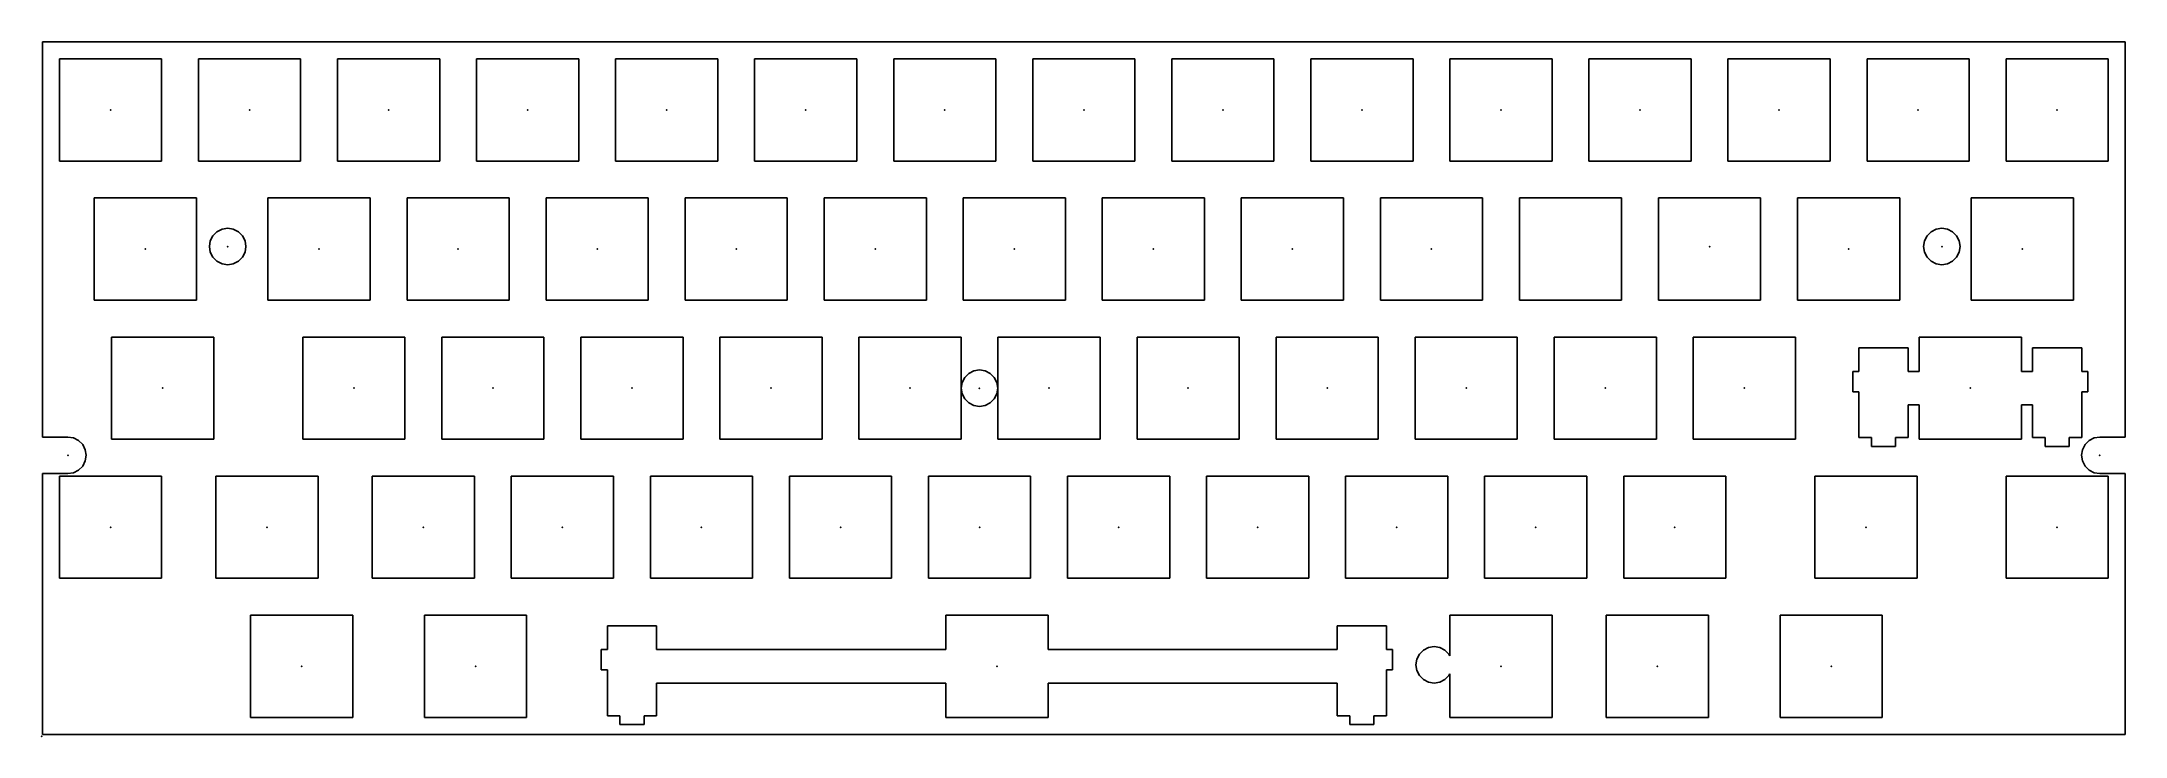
# Model space of a CAD drawing. Header units: centimetres. Extents: x 0 to 28.5, y 0 to 9.5.
import ezdxf

# ---------------------------------------------------------------- set-up
doc = ezdxf.new("R2010")
doc.units = ezdxf.units.CM
doc.header["$MEASUREMENT"] = 0
doc.layers.add('vim60_plate_ver3 v1_0', color=7, linetype='Continuous')

msp = doc.modelspace()

# ---------------------------------------------------------------- linework, layer by layer
at = {"layer": 'vim60_plate_ver3 v1_0'}
for p, q in [((0.009508, 4.09924), (0.009508, 9.51548)), ((0.009508, 9.51548), (28.5469, 9.51548)), ((28.5469, 9.51548), (28.5469, 4.09924)), ((0.243086, 7.87936), (0.243086, 9.27929)), ((0.243086, 9.27929), (1.64317, 9.27929)), ((1.64317, 9.27929), (1.64317, 7.87936)), ((2.14809, 7.87936), (2.14809, 9.27929)), ((2.14809, 9.27929), (3.54817, 9.27929)), ((3.54817, 9.27929), (3.54817, 7.87936)), ((4.0531, 7.87936), (4.0531, 9.27929)), ((4.0531, 9.27929), (5.45317, 9.27929)), ((5.45317, 9.27929), (5.45317, 7.87936)), ((5.9581, 7.87936), (5.9581, 9.27929)), ((5.9581, 9.27929), (7.35803, 9.27929)), ((7.35803, 9.27929), (7.35803, 7.87936)), ((7.8631, 7.87936), (7.8631, 9.27929)), ((7.8631, 9.27929), (9.26317, 9.27929)), ((9.26317, 9.27929), (9.26317, 7.87936)), ((9.7681, 9.27929), (11.1682, 9.27929)), ((9.7681, 7.87936), (9.7681, 9.27929)), ((11.1682, 9.27929), (11.1682, 7.87936)), ((11.6731, 9.27929), (13.0732, 9.27929)), ((11.6731, 7.87936), (11.6731, 9.27929)), ((13.0732, 9.27929), (13.0732, 7.87936)), ((13.5781, 7.87936), (13.5781, 9.27929)), ((13.5781, 9.27929), (14.9782, 9.27929)), ((14.9782, 9.27929), (14.9782, 7.87936)), ((15.4831, 9.27929), (16.883, 9.27929)), ((15.4831, 7.87936), (15.4831, 9.27929)), ((16.883, 9.27929), (16.883, 7.87936)), ((17.3881, 9.27929), (18.7882, 9.27929)), ((17.3881, 7.87936), (17.3881, 9.27929)), ((18.7882, 9.27929), (18.7882, 7.87936)), ((19.2931, 9.27929), (20.693, 9.27929)), ((19.2931, 7.87936), (19.2931, 9.27929)), ((20.693, 9.27929), (20.693, 7.87936)), ((21.1981, 9.27929), (22.5982, 9.27929)), ((21.1981, 7.87936), (21.1981, 9.27929)), ((22.5982, 9.27929), (22.5982, 7.87936)), ((23.1031, 9.27929), (24.5032, 9.27929)), ((23.1031, 7.87936), (23.1031, 9.27929)), ((24.5032, 9.27929), (24.5032, 7.87936)), ((25.0081, 9.27929), (26.408, 9.27929)), ((25.0081, 7.87936), (25.0081, 9.27929)), ((26.408, 9.27929), (26.408, 7.87936)), ((26.9131, 9.27929), (28.313, 9.27929)), ((26.9131, 7.87936), (26.9131, 9.27929)), ((28.313, 9.27929), (28.313, 7.87936)), ((1.64317, 7.87936), (0.243086, 7.87936)), ((3.54817, 7.87936), (2.14809, 7.87936)), ((5.45317, 7.87936), (4.0531, 7.87936)), ((7.35803, 7.87936), (5.9581, 7.87936)), ((9.26317, 7.87936), (7.8631, 7.87936)), ((11.1682, 7.87936), (9.7681, 7.87936)), ((13.0732, 7.87936), (11.6731, 7.87936)), ((14.9782, 7.87936), (13.5781, 7.87936)), ((16.883, 7.87936), (15.4831, 7.87936)), ((18.7882, 7.87936), (17.3881, 7.87936)), ((20.693, 7.87936), (19.2931, 7.87936)), ((22.5982, 7.87936), (21.1981, 7.87936)), ((24.5032, 7.87936), (23.1031, 7.87936)), ((26.408, 7.87936), (25.0081, 7.87936)), ((28.313, 7.87936), (26.9131, 7.87936)), ((0.719473, 5.97436), (0.719473, 7.37429)), ((0.719473, 7.37429), (2.11942, 7.37429)), ((2.11942, 7.37429), (2.11942, 5.97436)), ((3.10059, 7.37429), (4.50053, 7.37429)), ((3.10059, 5.97436), (3.10059, 7.37429)), ((4.50053, 7.37429), (4.50053, 5.97436)), ((5.0056, 7.37429), (6.40567, 7.37429)), ((5.0056, 5.97436), (5.0056, 7.37429)), ((6.40567, 7.37429), (6.40567, 5.97436)), ((6.9106, 7.37429), (8.31067, 7.37429)), ((6.9106, 5.97436), (6.9106, 7.37429)), ((8.31067, 7.37429), (8.31067, 5.97436)), ((8.8156, 5.97436), (8.8156, 7.37429)), ((8.8156, 7.37429), (10.2157, 7.37429)), ((10.2157, 7.37429), (10.2157, 5.97436)), ((10.7206, 7.37429), (12.1205, 7.37429)), ((10.7206, 5.97436), (10.7206, 7.37429)), ((12.1205, 7.37429), (12.1205, 5.97436)), ((12.6256, 7.37429), (14.0257, 7.37429)), ((12.6256, 5.97436), (12.6256, 7.37429)), ((14.0257, 7.37429), (14.0257, 5.97436)), ((14.5306, 5.97436), (14.5306, 7.37429)), ((14.5306, 7.37429), (15.9305, 7.37429)), ((15.9305, 7.37429), (15.9305, 5.97436)), ((16.4356, 7.37429), (17.8357, 7.37429)), ((16.4356, 5.97436), (16.4356, 7.37429)), ((17.8357, 7.37429), (17.8357, 5.97436)), ((18.3406, 5.97436), (18.3406, 7.37429)), ((18.3406, 7.37429), (19.7407, 7.37429)), ((19.7407, 7.37429), (19.7407, 5.97436)), ((20.2456, 5.97436), (20.2456, 7.37429)), ((20.2456, 7.37429), (21.6455, 7.37429)), ((21.6455, 7.37429), (21.6455, 5.97436)), ((22.1506, 5.97436), (22.1506, 7.37429)), ((22.1506, 7.37429), (23.5507, 7.37429)), ((23.5507, 7.37429), (23.5507, 5.97436)), ((24.0556, 5.97436), (24.0556, 7.37429)), ((24.0556, 7.37429), (25.4555, 7.37429)), ((25.4555, 7.37429), (25.4555, 5.97436)), ((26.4368, 7.37429), (27.8368, 7.37429)), ((26.4368, 5.97436), (26.4368, 7.37429)), ((27.8368, 7.37429), (27.8368, 5.97436)), ((2.34583, 6.85631), (2.31042, 6.78656)), ((2.40123, 6.91155), (2.34583, 6.85631)), ((2.47082, 6.94711), (2.40123, 6.91155)), ((2.54827, 6.95925), (2.47082, 6.94711)), ((2.62544, 6.94711), (2.54827, 6.95925)), ((2.69517, 6.91155), (2.62544, 6.94711)), ((2.75029, 6.85631), (2.69517, 6.91155)), ((2.78598, 6.78656), (2.75029, 6.85631)), ((25.8309, 6.85631), (25.7954, 6.78656)), ((25.8862, 6.91155), (25.8309, 6.85631)), ((25.9559, 6.94711), (25.8862, 6.91155)), ((26.0332, 6.95925), (25.9559, 6.94711)), ((26.1104, 6.94711), (26.0332, 6.95925)), ((26.1801, 6.91155), (26.1104, 6.94711)), ((26.2354, 6.85631), (26.1801, 6.91155)), ((26.2708, 6.78656), (26.2354, 6.85631)), ((2.31042, 6.78656), (2.29829, 6.70913)), ((2.29829, 6.70913), (2.31042, 6.63208)), ((2.31042, 6.63208), (2.34583, 6.56237)), ((2.75029, 6.56237), (2.78598, 6.63208)), ((2.79811, 6.70913), (2.78598, 6.78656)), ((2.78598, 6.63208), (2.79811, 6.70913)), ((25.7954, 6.78656), (25.7831, 6.70913)), ((25.7831, 6.70913), (25.7954, 6.63208)), ((25.7954, 6.63208), (25.8309, 6.56237)), ((26.2354, 6.56237), (26.2708, 6.63208)), ((26.2832, 6.70913), (26.2708, 6.78656)), ((26.2708, 6.63208), (26.2832, 6.70913)), ((2.34583, 6.56237), (2.40123, 6.50709)), ((2.40123, 6.50709), (2.47082, 6.47153)), ((2.47082, 6.47153), (2.54827, 6.45915)), ((2.54827, 6.45915), (2.62544, 6.47153)), ((2.62544, 6.47153), (2.69517, 6.50709)), ((2.69517, 6.50709), (2.75029, 6.56237)), ((25.8309, 6.56237), (25.8862, 6.50709)), ((25.8862, 6.50709), (25.9559, 6.47153)), ((25.9559, 6.47153), (26.0332, 6.45915)), ((26.0332, 6.45915), (26.1104, 6.47153)), ((26.1104, 6.47153), (26.1801, 6.50709)), ((26.1801, 6.50709), (26.2354, 6.56237)), ((2.11942, 5.97436), (0.719473, 5.97436)), ((4.50053, 5.97436), (3.10059, 5.97436)), ((6.40567, 5.97436), (5.0056, 5.97436)), ((8.31067, 5.97436), (6.9106, 5.97436)), ((10.2157, 5.97436), (8.8156, 5.97436)), ((12.1205, 5.97436), (10.7206, 5.97436)), ((14.0257, 5.97436), (12.6256, 5.97436)), ((15.9305, 5.97436), (14.5306, 5.97436)), ((17.8357, 5.97436), (16.4356, 5.97436)), ((19.7407, 5.97436), (18.3406, 5.97436)), ((21.6455, 5.97436), (20.2456, 5.97436)), ((23.5507, 5.97436), (22.1506, 5.97436)), ((25.4555, 5.97436), (24.0556, 5.97436)), ((27.8368, 5.97436), (26.4368, 5.97436)), ((0.957598, 5.46929), (2.35755, 5.46929)), ((0.957598, 4.06922), (0.957598, 5.46929)), ((2.35755, 5.46929), (2.35755, 4.06922)), ((3.57699, 5.46929), (4.97692, 5.46929)), ((3.57699, 4.06922), (3.57699, 5.46929)), ((4.97692, 5.46929), (4.97692, 4.06922)), ((5.48171, 5.46929), (6.88178, 5.46929)), ((5.48171, 4.06922), (5.48171, 5.46929)), ((6.88178, 5.46929), (6.88178, 4.06922)), ((7.38685, 4.06922), (7.38685, 5.46929)), ((7.38685, 5.46929), (8.78678, 5.46929)), ((8.78678, 5.46929), (8.78678, 4.06922)), ((9.29185, 4.06922), (9.29185, 5.46929)), ((9.29185, 5.46929), (10.6918, 5.46929)), ((10.6918, 5.46929), (10.6918, 4.06922)), ((11.1967, 5.46929), (12.5969, 5.46929)), ((11.1967, 4.06922), (11.1967, 5.46929)), ((12.5969, 5.46929), (12.5969, 4.06922)), ((13.1018, 4.06922), (13.1018, 5.46929)), ((13.1018, 5.46929), (14.5018, 5.46929)), ((14.5018, 5.46929), (14.5018, 4.06922)), ((15.0068, 5.46929), (16.4068, 5.46929)), ((15.0068, 4.06922), (15.0068, 5.46929)), ((16.4068, 5.46929), (16.4068, 4.06922)), ((16.912, 4.06922), (16.912, 5.46929)), ((16.912, 5.46929), (18.3119, 5.46929)), ((18.3119, 5.46929), (18.3119, 4.06922)), ((18.8168, 4.06922), (18.8168, 5.46929)), ((18.8168, 5.46929), (20.2168, 5.46929)), ((20.2168, 5.46929), (20.2168, 4.06922)), ((20.722, 4.06922), (20.722, 5.46929)), ((20.722, 5.46929), (22.1219, 5.46929)), ((22.1219, 5.46929), (22.1219, 4.06922)), ((22.627, 4.06922), (22.627, 5.46929)), ((22.627, 5.46929), (24.0269, 5.46929)), ((24.0269, 5.46929), (24.0269, 4.06922)), ((25.7223, 5.46929), (25.7223, 4.99939)), ((27.1224, 5.46929), (25.7223, 5.46929)), ((27.1224, 4.99939), (27.1224, 5.46929)), ((24.895, 5.32225), (24.895, 4.99939)), ((25.5699, 5.32225), (24.895, 5.32225)), ((25.5699, 4.99939), (25.5699, 5.32225)), ((27.9499, 5.32225), (27.2749, 5.32225)), ((27.2749, 5.32225), (27.2749, 4.99939)), ((27.9499, 4.99939), (27.9499, 5.32225)), ((12.646, 4.91613), (12.6103, 4.84657)), ((12.7012, 4.97156), (12.646, 4.91613)), ((12.771, 5.00712), (12.7012, 4.97156)), ((12.8483, 5.01908), (12.771, 5.00712)), ((12.9255, 5.00712), (12.8483, 5.01908)), ((12.9952, 4.97156), (12.9255, 5.00712)), ((13.0504, 4.91613), (12.9952, 4.97156)), ((13.0859, 4.84657), (13.0504, 4.91613)), ((24.895, 4.99939), (24.8126, 4.99939)), ((24.8126, 4.99939), (24.8126, 4.71921)), ((25.7223, 4.99939), (25.5699, 4.99939)), ((27.2749, 4.99939), (27.1224, 4.99939)), ((28.0325, 4.99939), (27.9499, 4.99939)), ((28.0325, 4.71921), (28.0325, 4.99939)), ((12.6103, 4.84657), (12.5983, 4.76913)), ((12.5983, 4.76913), (12.6103, 4.69209)), ((12.6103, 4.69209), (12.646, 4.6222)), ((12.646, 4.6222), (12.7012, 4.5671)), ((12.9952, 4.5671), (13.0504, 4.6222)), ((13.0504, 4.6222), (13.0859, 4.69209)), ((13.0983, 4.76913), (13.0859, 4.84657)), ((13.0859, 4.69209), (13.0983, 4.76913)), ((24.8126, 4.71921), (24.895, 4.71921)), ((24.895, 4.71921), (24.895, 4.09236)), ((27.9499, 4.71921), (28.0325, 4.71921)), ((27.9499, 4.09236), (27.9499, 4.71921)), ((12.7012, 4.5671), (12.771, 4.5314)), ((12.771, 4.5314), (12.8483, 4.51915)), ((12.8483, 4.51915), (12.9255, 4.5314)), ((12.9255, 4.5314), (12.9952, 4.5671)), ((25.5699, 4.09236), (25.5699, 4.5394)), ((25.5699, 4.5394), (25.7223, 4.5394)), ((25.7223, 4.5394), (25.7223, 4.06922)), ((27.1224, 4.5394), (27.2749, 4.5394)), ((27.1224, 4.06922), (27.1224, 4.5394)), ((27.2749, 4.5394), (27.2749, 4.09236)), ((0.35953, 4.09924), (0.009508, 4.09924)), ((0.4367, 4.087), (0.35953, 4.09924)), ((0.506293, 4.05158), (0.4367, 4.087)), ((0.561689, 3.9963), (0.506293, 4.05158)), ((2.35755, 4.06922), (0.957598, 4.06922)), ((4.97692, 4.06922), (3.57699, 4.06922)), ((6.88178, 4.06922), (5.48171, 4.06922)), ((8.78678, 4.06922), (7.38685, 4.06922)), ((10.6918, 4.06922), (9.29185, 4.06922)), ((12.5969, 4.06922), (11.1967, 4.06922)), ((14.5018, 4.06922), (13.1018, 4.06922)), ((16.4068, 4.06922), (15.0068, 4.06922)), ((18.3119, 4.06922), (16.912, 4.06922)), ((20.2168, 4.06922), (18.8168, 4.06922)), ((22.1219, 4.06922), (20.722, 4.06922)), ((24.0269, 4.06922), (22.627, 4.06922)), ((24.895, 4.09236), (25.0675, 4.09236)), ((25.0675, 4.09236), (25.0675, 3.97221)), ((25.3974, 3.97221), (25.3974, 4.09236)), ((25.3974, 4.09236), (25.5699, 4.09236)), ((25.7223, 4.06922), (27.1224, 4.06922)), ((27.2749, 4.09236), (27.4475, 4.09236)), ((27.4475, 4.09236), (27.4475, 3.97221)), ((27.7774, 3.97221), (27.7774, 4.09236)), ((27.7774, 4.09236), (27.9499, 4.09236)), ((28.05, 4.05158), (27.9947, 3.9963)), ((28.1196, 4.087), (28.05, 4.05158)), ((28.1969, 4.09924), (28.1196, 4.087)), ((28.5469, 4.09924), (28.1969, 4.09924)), ((0.597105, 3.92659), (0.561689, 3.9963)), ((0.561689, 3.70237), (0.597105, 3.77197)), ((0.609505, 3.84926), (0.597105, 3.92659)), ((0.597105, 3.77197), (0.609505, 3.84926)), ((25.0675, 3.97221), (25.3974, 3.97221)), ((27.4475, 3.97221), (27.7774, 3.97221)), ((27.9592, 3.92659), (27.9469, 3.84941)), ((27.9469, 3.84941), (27.9592, 3.77197)), ((27.9947, 3.9963), (27.9592, 3.92659)), ((27.9592, 3.77197), (27.9947, 3.70237)), ((0.009508, 3.59929), (0.359392, 3.59929)), ((0.009508, 0.022876), (0.009508, 3.59929)), ((0.243086, 2.16435), (0.243086, 3.56429)), ((0.243086, 3.56429), (1.64317, 3.56429)), ((0.359392, 3.59929), (0.4367, 3.61142)), ((0.4367, 3.61142), (0.506293, 3.64698)), ((0.506293, 3.64698), (0.561689, 3.70237)), ((1.64317, 3.56429), (1.64317, 2.16435)), ((2.38621, 2.16435), (2.38621, 3.56429)), ((2.38621, 3.56429), (3.78629, 3.56429)), ((3.78629, 3.56429), (3.78629, 2.16435)), ((4.52935, 2.16435), (4.52935, 3.56429)), ((4.52935, 3.56429), (5.92928, 3.56429)), ((5.92928, 3.56429), (5.92928, 2.16435)), ((6.43449, 3.56429), (7.83442, 3.56429)), ((6.43449, 2.16435), (6.43449, 3.56429)), ((7.83442, 3.56429), (7.83442, 2.16435)), ((8.33949, 3.56429), (9.73942, 3.56429)), ((8.33949, 2.16435), (8.33949, 3.56429)), ((9.73942, 3.56429), (9.73942, 2.16435)), ((10.2443, 2.16435), (10.2443, 3.56429)), ((10.2443, 3.56429), (11.6443, 3.56429)), ((11.6443, 3.56429), (11.6443, 2.16435)), ((12.1495, 3.56429), (13.5494, 3.56429)), ((12.1495, 2.16435), (12.1495, 3.56429)), ((13.5494, 3.56429), (13.5494, 2.16435)), ((14.0543, 2.16435), (14.0543, 3.56429)), ((14.0543, 3.56429), (15.4543, 3.56429)), ((15.4543, 3.56429), (15.4543, 2.16435)), ((15.9595, 3.56429), (17.3594, 3.56429)), ((15.9595, 2.16435), (15.9595, 3.56429)), ((17.3594, 3.56429), (17.3594, 2.16435)), ((17.8645, 3.56429), (19.2644, 3.56429)), ((17.8645, 2.16435), (17.8645, 3.56429)), ((19.2644, 3.56429), (19.2644, 2.16435)), ((19.7693, 3.56429), (21.1693, 3.56429)), ((19.7693, 2.16435), (19.7693, 3.56429)), ((21.1693, 3.56429), (21.1693, 2.16435)), ((21.6745, 3.56429), (23.0744, 3.56429)), ((21.6745, 2.16435), (21.6745, 3.56429)), ((23.0744, 3.56429), (23.0744, 2.16435)), ((24.2937, 3.56429), (25.6937, 3.56429)), ((24.2937, 2.16435), (24.2937, 3.56429)), ((25.6937, 3.56429), (25.6937, 2.16435)), ((26.9131, 2.16435), (26.9131, 3.56429)), ((26.9131, 3.56429), (28.313, 3.56429)), ((27.9947, 3.70237), (28.05, 3.64698)), ((28.05, 3.64698), (28.1196, 3.61142)), ((28.1196, 3.61142), (28.1969, 3.59929)), ((28.1969, 3.59929), (28.5469, 3.59929)), ((28.313, 3.56429), (28.313, 2.16435)), ((28.5469, 3.59929), (28.5469, 0.022876)), ((1.64317, 2.16435), (0.243086, 2.16435)), ((3.78629, 2.16435), (2.38621, 2.16435)), ((5.92928, 2.16435), (4.52935, 2.16435)), ((7.83442, 2.16435), (6.43449, 2.16435)), ((9.73942, 2.16435), (8.33949, 2.16435)), ((11.6443, 2.16435), (10.2443, 2.16435)), ((13.5494, 2.16435), (12.1495, 2.16435)), ((15.4543, 2.16435), (14.0543, 2.16435)), ((17.3594, 2.16435), (15.9595, 2.16435)), ((19.2644, 2.16435), (17.8645, 2.16435)), ((21.1693, 2.16435), (19.7693, 2.16435)), ((23.0744, 2.16435), (21.6745, 2.16435)), ((25.6937, 2.16435), (24.2937, 2.16435)), ((28.313, 2.16435), (26.9131, 2.16435)), ((2.86246, 0.259347), (2.86246, 1.6593)), ((2.86246, 1.6593), (4.2624, 1.6593)), ((4.2624, 1.6593), (4.2624, 0.259347)), ((5.24372, 1.6593), (6.64379, 1.6593)), ((5.24372, 0.259347), (5.24372, 1.6593)), ((6.64379, 1.6593), (6.64379, 0.259347)), ((8.42504, 1.5124), (7.7501, 1.5124)), ((7.7501, 1.5124), (7.7501, 1.18938)), ((8.42504, 1.18938), (8.42504, 1.5124)), ((13.7875, 1.6593), (12.3876, 1.6593)), ((12.3876, 1.6593), (12.3876, 1.18938)), ((13.7875, 1.18938), (13.7875, 1.6593)), ((17.7501, 1.5124), (17.7501, 1.18938)), ((18.4251, 1.5124), (17.7501, 1.5124)), ((18.4251, 1.18938), (18.4251, 1.5124)), ((20.693, 1.6593), (19.2931, 1.6593)), ((19.2931, 1.6593), (19.2931, 1.10133)), ((20.693, 0.259347), (20.693, 1.6593)), ((21.4362, 1.6593), (22.8363, 1.6593)), ((21.4362, 0.259347), (21.4362, 1.6593)), ((22.8363, 1.6593), (22.8363, 0.259347)), ((23.8175, 0.259347), (23.8175, 1.6593)), ((23.8175, 1.6593), (25.2174, 1.6593)), ((25.2174, 1.6593), (25.2174, 0.259347)), ((7.66755, 1.18938), (7.66755, 0.909366)), ((7.7501, 1.18938), (7.66755, 1.18938)), ((12.3876, 1.18938), (8.42504, 1.18938)), ((17.7501, 1.18938), (13.7875, 1.18938)), ((18.5075, 1.18938), (18.4251, 1.18938)), ((18.5075, 0.909366), (18.5075, 1.18938)), ((18.9312, 1.18139), (18.8758, 1.12627)), ((19.0008, 1.21708), (18.9312, 1.18139)), ((19.0781, 1.22921), (19.0008, 1.21708)), ((19.1554, 1.21708), (19.0781, 1.22921)), ((19.2252, 1.18139), (19.1554, 1.21708)), ((19.2804, 1.12627), (19.2252, 1.18139)), ((7.66755, 0.909366), (7.7501, 0.909366)), ((7.7501, 0.909366), (7.7501, 0.28236)), ((18.4251, 0.28236), (18.4251, 0.909366)), ((18.4251, 0.909366), (18.5075, 0.909366)), ((18.8404, 1.0564), (18.8281, 0.979233)), ((18.8281, 0.979233), (18.8404, 0.901926)), ((18.8758, 1.12627), (18.8404, 1.0564)), ((18.8404, 0.901926), (18.8758, 0.832337)), ((19.2931, 1.10133), (19.2804, 1.12627)), ((19.2804, 0.832337), (19.2931, 0.857278)), ((19.2931, 0.857278), (19.2931, 0.259347)), ((8.42504, 0.28236), (8.42504, 0.729396)), ((8.42504, 0.729396), (12.3876, 0.729396)), ((12.3876, 0.729396), (12.3876, 0.259347)), ((13.7875, 0.259347), (13.7875, 0.729396)), ((13.7875, 0.729396), (17.7501, 0.729396)), ((17.7501, 0.729396), (17.7501, 0.28236)), ((18.8758, 0.832337), (18.9312, 0.776937)), ((18.9312, 0.776937), (19.0008, 0.741521)), ((19.0008, 0.741521), (19.0781, 0.729259)), ((19.0781, 0.729259), (19.1554, 0.741521)), ((19.1554, 0.741521), (19.2252, 0.776937)), ((19.2252, 0.776937), (19.2804, 0.832337)), ((28.5469, 0.022876), (0.009508, 0.022876)), ((4.2624, 0.259347), (2.86246, 0.259347)), ((6.64379, 0.259347), (5.24372, 0.259347)), ((7.7501, 0.28236), (7.92261, 0.28236)), ((7.92261, 0.28236), (7.92261, 0.162333)), ((7.92261, 0.162333), (8.25253, 0.162333)), ((8.25253, 0.28236), (8.42504, 0.28236)), ((8.25253, 0.162333), (8.25253, 0.28236)), ((12.3876, 0.259347), (13.7875, 0.259347)), ((17.7501, 0.28236), (17.9225, 0.28236)), ((17.9225, 0.28236), (17.9225, 0.162333)), ((17.9225, 0.162333), (18.2525, 0.162333)), ((18.2525, 0.162333), (18.2525, 0.28236)), ((18.2525, 0.28236), (18.4251, 0.28236)), ((19.2931, 0.259347), (20.693, 0.259347)), ((22.8363, 0.259347), (21.4362, 0.259347)), ((25.2174, 0.259347), (23.8175, 0.259347))]:
    msp.add_line(p, q, dxfattribs=at)
for p in [(0.943128, 8.579325), (2.84813, 8.579325), (4.753135, 8.579325), (6.658065, 8.579325), (8.563135, 8.579325), (10.46815, 8.579325), (12.37315, 8.579325), (14.27815, 8.579325), (16.18305, 8.579325), (18.08815, 8.579325), (19.99305, 8.579325), (21.89815, 8.579325), (23.80315, 8.579325), (25.70805, 8.579325), (27.61305, 8.579325), (1.419446, 6.674325), (2.54827, 6.70913), (3.80055, 6.674325), (5.70555, 6.674325), (7.61055, 6.674325), (9.51555, 6.674325), (11.42055, 6.674325), (13.32555, 6.674325), (15.23055, 6.674325), (17.13565, 6.674325), (19.04065, 6.674325), (22.85065, 6.70913), (24.75555, 6.674325), (26.0332, 6.70913), (27.1368, 6.674325), (1.657574, 4.769255), (4.276955, 4.769255), (6.181955, 4.769255), (8.086955, 4.769255), (9.991955, 4.769255), (11.896955, 4.769255), (12.8483, 4.76913), (13.801955, 4.769255), (15.706955, 4.769255), (17.611955, 4.769255), (19.516955, 4.769255), (21.421955, 4.769255), (23.326955, 4.769255), (26.42235, 4.769255), (0.35953, 3.84926), (28.1969, 3.84941), (0.943128, 2.86432), (3.08625, 2.86432), (5.229315, 2.86432), (7.134315, 2.86432), (9.039315, 2.86432), (10.944315, 2.86432), (12.849315, 2.86432), (14.754315, 2.86432), (16.659315, 2.86432), (18.564315, 2.86432), (20.469315, 2.86432), (22.374315, 2.86432), (24.9937, 2.86432), (27.61305, 2.86432), (3.56243, 0.959323), (5.943755, 0.959323), (13.08755, 0.959323), (19.99305, 0.959323), (22.13625, 0.959323), (24.51745, 0.959323), (0, 0)]:
    msp.add_point(p, dxfattribs=at)

doc.saveas('drawing.dxf')
